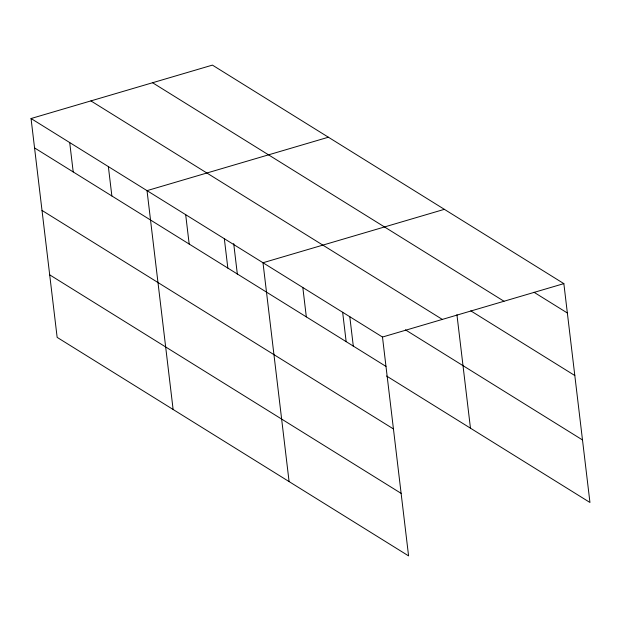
<?xml version="1.0" encoding="UTF-8"?>
<svg xmlns="http://www.w3.org/2000/svg" width="621" height="621" viewBox="0 0 621 621"><rect width="100%" height="100%" fill="white"/><g stroke="black" fill="none" stroke-linecap="round" stroke-linejoin="round"><path stroke-width="0.93" d="M31.05 118.526L382.482 337.04L408.579 555.888L57.148 337.374L31.05 118.526L212.421 65.112L563.852 283.626L589.95 502.474L386.565 376.015M328.393 137.218L147.022 190.639L173.119 409.487M444.364 209.331L262.993 262.745L289.091 481.593M382.482 337.04L563.852 283.626M534.029 292.281L567.353 313M152.572 82.74L504.004 301.255M470.772 310.834L574.813 375.526M90.907 100.897L442.338 319.411M405.435 329.852L582.498 439.947M34.551 147.907L385.983 366.413M42.011 210.426L393.442 428.94M49.688 274.847L401.119 493.361M456.932 314.692L470.462 428.18M349.786 316.632L353.341 346.448M342.652 312.278L346.153 341.651M302.823 287.507L306.324 316.889M233.698 243.556L237.369 274.342M224.336 238.712L227.837 268.086M185.679 214.672L189.18 244.045M108.364 166.599L111.865 195.972M69.707 142.566L73.208 171.939"/></g></svg>
